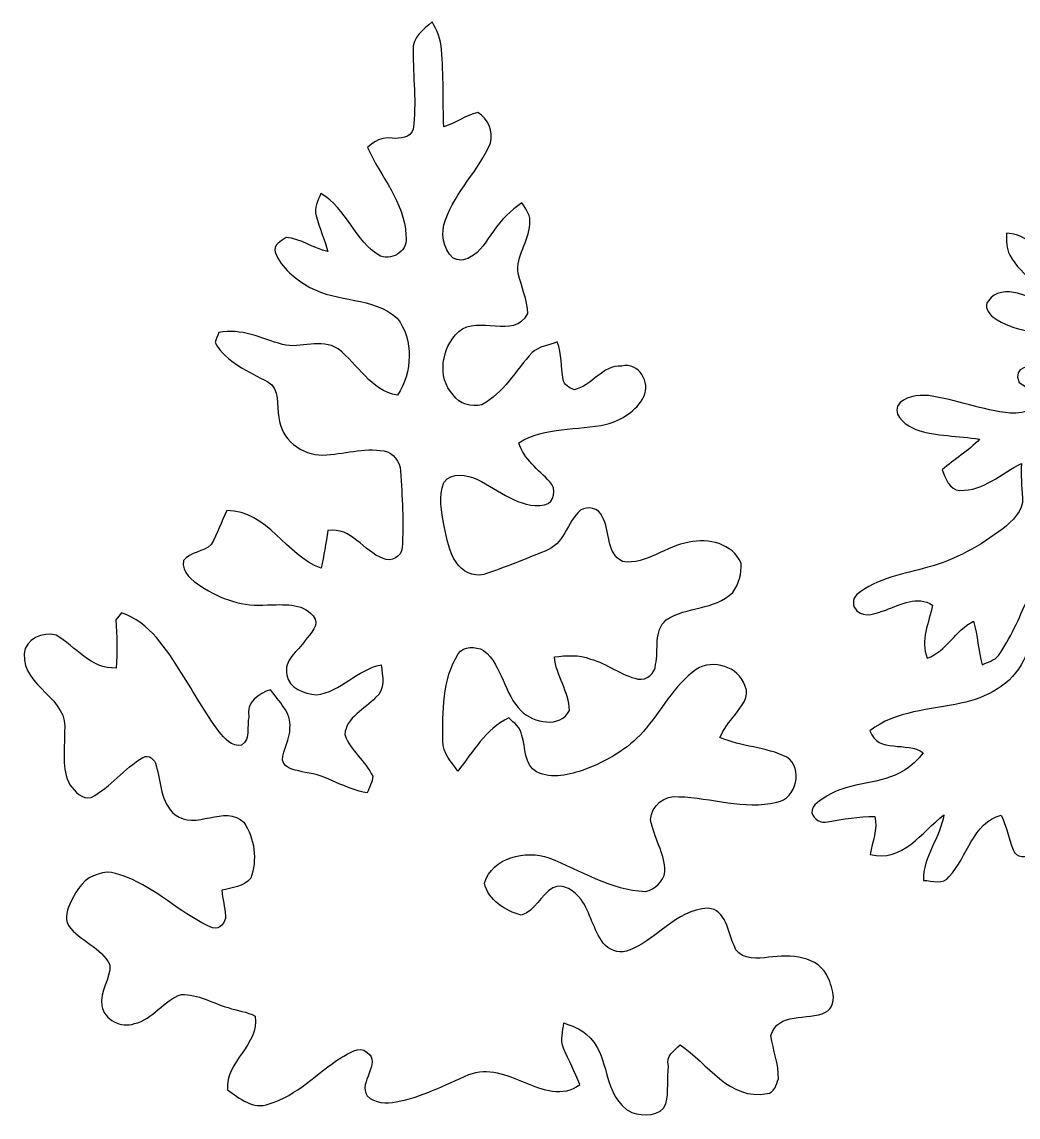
# Model space of a CAD drawing. Header units: centimetres. Extents: x -16 to 16.2, y -9.5 to 8.7.
# Drawn here: x -16 to 0.11, y -9.06 to 8.65 of the extents above; entities that cross this region are included whole.
import ezdxf

# ---------------------------------------------------------------- set-up
doc = ezdxf.new("R2010")
doc.units = ezdxf.units.CM
doc.header["$MEASUREMENT"] = 0
doc.layers.add('Layer 1', color=7, linetype='Continuous')

msp = doc.modelspace()

# ---------------------------------------------------------------- linework, layer by layer
at = {"layer": 'Layer 1', "color": 8}
for points, knots in [([(-9.67211, 8.19256), (-9.68904, 8.40528), (-9.50383, 8.52734), (-9.3666, 8.65293), (-9.3666, 8.65293), (-9.28299, 8.51817), (-9.22408, 8.36859), (-9.21526, 8.20773), (-9.21526, 8.20773), (-9.17434, 7.7918), (-9.19551, 7.3727), (-9.1754, 6.95537), (-9.1754, 6.95537), (-8.9856, 7.01463), (-8.82262, 7.14234), (-8.62824, 7.18538), (-8.62824, 7.18538), (-8.45644, 7.08836), (-8.37353, 6.88446), (-8.42292, 6.69255), (-8.42292, 6.69255), (-8.60954, 6.24734), (-8.98843, 5.90726), (-9.15, 5.44936), (-9.15, 5.44936), (-9.22937, 5.24545), (-9.19198, 4.98757), (-9.02935, 4.83482), (-9.02935, 4.83482), (-8.94644, 4.78367), (-8.84026, 4.79319), (-8.75806, 4.84046), (-8.75806, 4.84046), (-8.57673, 4.92654), (-8.49066, 5.11916), (-8.37212, 5.26909), (-8.37212, 5.26909), (-8.25112, 5.45112), (-8.09237, 5.60317), (-7.9121, 5.72523), (-7.9121, 5.72523), (-7.84296, 5.62187), (-7.76358, 5.51462), (-7.78616, 5.3788), (-7.78616, 5.3788), (-7.79674, 5.10223), (-8.01582, 4.86728), (-7.97066, 4.58329), (-7.97066, 4.58329), (-7.92021, 4.36739), (-7.82849, 4.15996), (-7.81544, 3.93559), (-7.81544, 3.93559), (-8.04651, 3.50979), (-8.62013, 3.92359), (-8.9348, 3.64314), (-8.9348, 3.64314), (-9.20962, 3.39125), (-9.29499, 2.90477), (-9.023, 2.61867), (-9.023, 2.61867), (-8.92493, 2.46733), (-8.7309, 2.4197), (-8.56121, 2.45745), (-8.56121, 2.45745), (-8.20843, 2.65148), (-8.01194, 3.01625), (-7.74771, 3.30412), (-7.74771, 3.30412), (-7.63588, 3.40501), (-7.47607, 3.423), (-7.34131, 3.47733), (-7.34131, 3.47733), (-7.26652, 3.28295), (-7.28169, 3.07269), (-7.24817, 2.8702), (-7.24817, 2.8702), (-7.23406, 2.78271), (-7.14728, 2.73015), (-7.07002, 2.70404), (-7.07002, 2.70404), (-6.77827, 2.75907), (-6.61635, 3.1055), (-6.29673, 3.08645), (-6.29673, 3.08645), (-6.02474, 3.15313), (-5.82895, 2.81552), (-5.94148, 2.59115), (-5.94148, 2.59115), (-6.05931, 2.36044), (-6.30026, 2.21086), (-6.54509, 2.14348), (-6.54509, 2.14348), (-7.01393, 2.04258), (-7.53886, 2.11138), (-7.96149, 1.84573), (-7.96149, 1.84573), (-7.88247, 1.57551), (-7.64505, 1.41041), (-7.46231, 1.21497), (-7.46231, 1.21497), (-7.34977, 1.10666), (-7.38046, 0.87524), (-7.54521, 0.83996), (-7.54521, 0.83996), (-7.96219, 0.77011), (-8.27899, 1.08867), (-8.62965, 1.24848), (-8.62965, 1.24848), (-8.80251, 1.32468), (-9.04875, 1.38324), (-9.1754, 1.20297), (-9.1754, 1.20297), (-9.26924, 0.98249), (-9.20715, 0.72602), (-9.17116, 0.49812), (-9.17116, 0.49812), (-9.12107, 0.29951), (-9.09532, 0.08643), (-8.97573, -0.08573), (-8.97573, -0.08573), (-8.88541, -0.23283), (-8.70409, -0.32808), (-8.52981, -0.28363), (-8.52981, -0.28363), (-8.19256, -0.17427), (-7.86448, -0.03739), (-7.53533, 0.09419), (-7.53533, 0.09419), (-7.23159, 0.19509), (-7.18397, 0.56339), (-6.96348, 0.75565), (-6.96348, 0.75565), (-6.8453, 0.82621), (-6.66891, 0.79304), (-6.6167, 0.65123), (-6.6167, 0.65123), (-6.47383, 0.42439), (-6.56308, 0.06068), (-6.28368, -0.07761), (-6.28368, -0.07761), (-5.89033, -0.13264), (-5.58341, 0.18239), (-5.20841, 0.2353), (-5.20841, 0.2353), (-4.89903, 0.31186), (-4.50674, 0.21202), (-4.36951, -0.10054), (-4.36951, -0.10054), (-4.35328, -0.26988), (-4.40619, -0.43921), (-4.50321, -0.57679), (-4.50321, -0.57679), (-4.79778, -0.86501), (-5.24969, -0.79763), (-5.57742, -1.02023), (-5.57742, -1.02023), (-5.78873, -1.19345), (-5.6963, -1.50742), (-5.75204, -1.74166), (-5.75204, -1.74166), (-5.75522, -1.88383), (-5.89456, -2.0066), (-6.03638, -1.97697), (-6.03638, -1.97697), (-6.31155, -1.91911), (-6.53239, -1.72473), (-6.80261, -1.65276), (-6.80261, -1.65276), (-6.99206, -1.58256), (-7.19279, -1.59103), (-7.38823, -1.6189), (-7.38823, -1.6189), (-7.36177, -1.9237), (-7.14798, -2.17523), (-7.14446, -2.48426), (-7.14446, -2.48426), (-7.28557, -2.77601), (-7.73077, -2.68746), (-7.92409, -2.49167), (-7.92409, -2.49167), (-8.20526, -2.21756), (-8.22325, -1.7653), (-8.53193, -1.51271), (-8.53193, -1.51271), (-8.66493, -1.44674), (-8.85049, -1.43439), (-8.94256, -1.57057), (-8.94256, -1.57057), (-9.20785, -1.98649), (-9.19163, -2.50931), (-9.19374, -2.98274), (-9.19374, -2.98274), (-9.19515, -3.17429), (-9.04699, -3.31505), (-8.95103, -3.46781), (-8.95103, -3.46781), (-8.70338, -3.1563), (-8.49948, -2.78377), (-8.12447, -2.60562), (-8.12447, -2.60562), (-8.03875, -2.68711), (-7.92762, -2.76331), (-7.91245, -2.89066), (-7.91245, -2.89066), (-7.84789, -3.08539), (-7.88282, -3.36374), (-7.67433, -3.47662), (-7.67433, -3.47662), (-7.42879, -3.6001), (-7.13811, -3.52601), (-6.89398, -3.43958), (-6.89398, -3.43958), (-6.54297, -3.30694), (-6.20466, -3.11503), (-5.95418, -2.83069), (-5.95418, -2.83069), (-5.65997, -2.50119), (-5.46206, -2.07892), (-5.09235, -1.82069), (-5.09235, -1.82069), (-4.81824, -1.64924), (-4.41572, -1.77482), (-4.3053, -2.08174), (-4.3053, -2.08174), (-4.21428, -2.26977), (-4.37056, -2.41582), (-4.46652, -2.55552), (-4.46652, -2.55552), (-4.56318, -2.66735), (-4.64961, -2.78871), (-4.71205, -2.92347), (-4.71205, -2.92347), (-4.36316, -3.07164), (-3.96981, -3.07446), (-3.62761, -3.24026), (-3.62761, -3.24026), (-3.35986, -3.41983), (-3.47063, -3.90984), (-3.79095, -3.97016), (-3.79095, -3.97016), (-4.32223, -4.0961), (-4.84717, -3.89396), (-5.37739, -3.87985), (-5.37739, -3.87985), (-5.59929, -3.8541), (-5.82613, -4.02343), (-5.83142, -4.24991), (-5.83142, -4.24991), (-5.7852, -4.53813), (-5.59894, -4.79354), (-5.59929, -5.09305), (-5.59929, -5.09305), (-5.62928, -5.2578), (-5.75381, -5.37598), (-5.91503, -5.41267), (-5.91503, -5.41267), (-6.48194, -5.39115), (-6.96348, -5.06871), (-7.47571, -4.86833), (-7.47571, -4.86833), (-7.85354, -4.73886), (-8.38588, -4.85669), (-8.51994, -5.27791), (-8.51994, -5.27791), (-8.45785, -5.55378), (-8.17915, -5.72629), (-7.92268, -5.79543), (-7.92268, -5.79543), (-7.69585, -5.7277), (-7.61012, -5.4677), (-7.41327, -5.35658), (-7.41327, -5.35658), (-7.24253, -5.26732), (-7.05414, -5.40808), (-6.95396, -5.54179), (-6.95396, -5.54179), (-6.80649, -5.76121), (-6.75605, -6.0325), (-6.59906, -6.24699), (-6.59906, -6.24699), (-6.5091, -6.35106), (-6.35988, -6.42338), (-6.22229, -6.37646), (-6.22229, -6.37646), (-5.74252, -6.22723), (-5.43419, -5.70336), (-4.90714, -5.68325), (-4.90714, -5.68325), (-4.60516, -5.70406), (-4.5847, -6.07095), (-4.48239, -6.28509), (-4.48239, -6.28509), (-4.42666, -6.49499), (-4.16384, -6.50663), (-3.98921, -6.48547), (-3.98921, -6.48547), (-3.64702, -6.44172), (-3.18982, -6.41279), (-2.98521, -6.75852), (-2.98521, -6.75852), (-2.89666, -6.9402), (-2.78377, -7.239), (-3.00249, -7.36776), (-3.00249, -7.36776), (-3.28613, -7.50041), (-3.78248, -7.35859), (-3.88479, -7.74453), (-3.88479, -7.74453), (-3.85269, -7.97807), (-3.75885, -8.20526), (-3.76449, -8.44409), (-3.76449, -8.44409), (-3.80118, -8.53299), (-3.8287, -8.67516), (-3.94758, -8.68186), (-3.94758, -8.68186), (-4.56142, -8.79969), (-4.90608, -8.19044), (-5.35446, -7.8934), (-5.35446, -7.8934), (-5.45006, -7.98583), (-5.59047, -8.07438), (-5.54179, -8.23701), (-5.54179, -8.23701), (-5.56824, -8.43739), (-5.53438, -8.64905), (-5.58588, -8.84626), (-5.58588, -8.84626), (-5.66314, -9.06251), (-5.95701, -9.04134), (-6.13339, -8.99054), (-6.13339, -8.99054), (-6.6361, -8.73831), (-6.46042, -8.03945), (-6.87493, -7.72089), (-6.87493, -7.72089), (-6.97583, -7.62952), (-7.10636, -7.58366), (-7.23265, -7.54027), (-7.23265, -7.54027), (-7.24817, -7.67433), (-7.29721, -7.8172), (-7.239, -7.94738), (-7.239, -7.94738), (-7.15363, -8.14388), (-7.05556, -8.33437), (-6.97865, -8.53546), (-6.97865, -8.53546), (-7.23794, -8.74607), (-7.59037, -8.62048), (-7.86342, -8.50124), (-7.86342, -8.50124), (-8.1474, -8.38906), (-8.46914, -8.24794), (-8.76935, -8.37565), (-8.76935, -8.37565), (-9.15564, -8.53793), (-9.52994, -8.74183), (-9.94692, -8.81697), (-9.94692, -8.81697), (-10.10285, -8.85049), (-10.29617, -8.84132), (-10.41329, -8.71926), (-10.41329, -8.71926), (-10.56887, -8.49983), (-10.17376, -8.19256), (-10.41471, -8.01511), (-10.41471, -8.01511), (-10.55017, -7.89658), (-10.71563, -8.04369), (-10.84121, -8.10189), (-10.84121, -8.10189), (-11.22504, -8.34884), (-11.55065, -8.71855), (-12.00044, -8.84802), (-12.00044, -8.84802), (-12.26079, -8.94856), (-12.47775, -8.75665), (-12.6746, -8.62259), (-12.6746, -8.62259), (-12.71199, -8.15375), (-12.15425, -7.89869), (-12.22446, -7.43056), (-12.22446, -7.43056), (-12.35992, -7.35506), (-12.52044, -7.34272), (-12.66472, -7.29156), (-12.66472, -7.29156), (-12.91661, -7.22101), (-13.14979, -7.07072), (-13.41967, -7.07884), (-13.41967, -7.07884), (-13.70824, -7.1688), (-13.87687, -7.48665), (-14.17955, -7.55015), (-14.17955, -7.55015), (-14.39545, -7.63023), (-14.66497, -7.48877), (-14.70554, -7.26193), (-14.70554, -7.26193), (-14.74329, -7.02804), (-14.56302, -6.82837), (-14.57501, -6.60118), (-14.57501, -6.60118), (-14.7133, -6.31578), (-15.06044, -6.21594), (-15.24247, -5.96477), (-15.24247, -5.96477), (-15.32114, -5.83988), (-15.25658, -5.69207), (-15.20331, -5.57177), (-15.20331, -5.57177), (-15.10771, -5.38727), (-14.98776, -5.17666), (-14.7634, -5.13397), (-14.7634, -5.13397), (-14.57466, -5.04719), (-14.38628, -5.15655), (-14.21236, -5.21864), (-14.21236, -5.21864), (-13.75022, -5.42784), (-13.38545, -5.80672), (-12.91519, -6.00004), (-12.91519, -6.00004), (-12.79701, -6.04485), (-12.70176, -5.91256), (-12.70564, -5.80531), (-12.70564, -5.80531), (-12.71446, -5.66667), (-12.75221, -5.53191), (-12.76809, -5.39432), (-12.76809, -5.39432), (-12.60334, -5.35305), (-12.41354, -5.33929), (-12.29713, -5.19818), (-12.29713, -5.19818), (-12.19024, -4.90467), (-12.23222, -4.55224), (-12.41002, -4.29436), (-12.41002, -4.29436), (-12.71058, -3.9938), (-13.20094, -4.43794), (-13.5195, -4.17089), (-13.5195, -4.17089), (-13.75939, -3.97757), (-13.74881, -3.64349), (-13.82854, -3.37467), (-13.82854, -3.37467), (-13.84794, -3.27978), (-13.94389, -3.18699), (-14.04267, -3.2445), (-14.04267, -3.2445), (-14.34712, -3.42512), (-14.56267, -3.72569), (-14.87699, -3.89326), (-14.87699, -3.89326), (-15.02586, -3.931), (-15.14475, -3.79483), (-15.22095, -3.68688), (-15.22095, -3.68688), (-15.36629, -3.43006), (-15.30244, -3.11997), (-15.31056, -2.83774), (-15.31056, -2.83774), (-15.21566, -2.28671), (-15.99847, -2.11102), (-15.96143, -1.56986), (-15.96143, -1.56986), (-15.94732, -1.32891), (-15.65663, -1.20474), (-15.44708, -1.26647), (-15.44708, -1.26647), (-15.12605, -1.45203), (-14.88687, -1.81751), (-14.47341, -1.79881), (-14.47341, -1.79881), (-14.45084, -1.53846), (-14.46459, -1.27706), (-14.47729, -1.01635), (-14.47729, -1.01635), (-14.44731, -0.98002), (-14.41768, -0.94368), (-14.38804, -0.90734), (-14.38804, -0.90734), (-13.92837, -1.05551), (-13.66414, -1.49648), (-13.4172, -1.88066), (-13.4172, -1.88066), (-13.21647, -2.19745), (-13.03373, -2.52624), (-12.81007, -2.82822), (-12.81007, -2.82822), (-12.72293, -2.93546), (-12.60299, -3.08222), (-12.44494, -3.04482), (-12.44494, -3.04482), (-12.2936, -2.94993), (-12.36874, -2.73473), (-12.32641, -2.59256), (-12.32641, -2.59256), (-12.37968, -2.35479), (-12.16801, -2.20839), (-11.97575, -2.14912), (-11.97575, -2.14912), (-11.84945, -2.33927), (-11.63496, -2.51636), (-11.66389, -2.76931), (-11.66389, -2.76931), (-11.65789, -2.95346), (-11.77854, -3.10903), (-11.78631, -3.28859), (-11.78631, -3.28859), (-11.74679, -3.44664), (-11.54007, -3.44946), (-11.41871, -3.48827), (-11.41871, -3.48827), (-11.05888, -3.52531), (-10.77066, -3.76767), (-10.41506, -3.816), (-10.41506, -3.816), (-10.37908, -3.72957), (-10.33145, -3.64419), (-10.3251, -3.5493), (-10.3251, -3.5493), (-10.44046, -3.30341), (-10.69199, -3.13478), (-10.77736, -2.87373), (-10.77736, -2.87373), (-10.75619, -2.59115), (-10.44928, -2.46662), (-10.28206, -2.27577), (-10.28206, -2.27577), (-10.11379, -2.15018), (-10.16741, -1.92617), (-10.18822, -1.74731), (-10.18822, -1.74731), (-10.57769, -1.81892), (-10.83874, -2.18722), (-11.23633, -2.23097), (-11.23633, -2.23097), (-11.42859, -2.2165), (-11.68823, -2.12866), (-11.71434, -1.90888), (-11.71434, -1.90888), (-11.76937, -1.6697), (-11.53724, -1.52576), (-11.41554, -1.35537), (-11.41554, -1.35537), (-11.3411, -1.24707), (-11.15836, -1.08761), (-11.28995, -0.95462), (-11.28995, -0.95462), (-11.46528, -0.7366), (-11.78313, -0.77576), (-12.02831, -0.77682), (-12.02831, -0.77682), (-12.41108, -0.81351), (-12.78996, -0.68721), (-13.10358, -0.47308), (-13.10358, -0.47308), (-13.24716, -0.38418), (-13.41226, -0.254), (-13.38756, -0.06033), (-13.38756, -0.06033), (-13.27291, 0.08114), (-13.0616, 0.07549), (-12.93566, 0.19897), (-12.93566, 0.19897), (-12.833, 0.37218), (-12.77973, 0.57044), (-12.68413, 0.74789), (-12.68413, 0.74789), (-12.02196, 0.74224), (-11.73198, 0.02575), (-11.16013, -0.18521), (-11.16013, -0.18521), (-11.11321, 0.01658), (-11.08322, 0.22154), (-11.05041, 0.4258), (-11.05041, 0.4258), (-10.66906, 0.48472), (-10.47538, 0.09243), (-10.15894, -0.02787), (-10.15894, -0.02787), (-10.02665, -0.09349), (-9.86049, 0.00494), (-9.8485, 0.1457), (-9.8485, 0.1457), (-9.8231, 0.55951), (-9.84991, 0.97543), (-9.87354, 1.38889), (-9.87354, 1.38889), (-9.8866, 1.53811), (-9.98855, 1.6831), (-10.14095, 1.71379), (-10.14095, 1.71379), (-10.47362, 1.772), (-10.80029, 1.657), (-11.1312, 1.645), (-11.1312, 1.645), (-11.47057, 1.64112), (-11.81911, 1.90465), (-11.84275, 2.25531), (-11.84275, 2.25531), (-11.88403, 2.44228), (-11.81629, 2.71639), (-12.0202, 2.82893), (-12.0202, 2.82893), (-12.33276, 2.99967), (-12.68942, 3.13619), (-12.87498, 3.46463), (-12.87498, 3.46463), (-12.85522, 3.51931), (-12.83511, 3.57364), (-12.81536, 3.62797), (-12.81536, 3.62797), (-12.45623, 3.70276), (-12.11933, 3.53695), (-11.78631, 3.43359), (-11.78631, 3.43359), (-11.48997, 3.36127), (-11.15977, 3.5433), (-10.88637, 3.36479), (-10.88637, 3.36479), (-10.56005, 3.11785), (-10.36602, 2.68993), (-9.9247, 2.61444), (-9.9247, 2.61444), (-9.68693, 2.9785), (-9.65482, 3.5119), (-9.9314, 3.86256), (-9.9314, 3.86256), (-10.32369, 4.20688), (-10.89942, 4.11409), (-11.34004, 4.35857), (-11.34004, 4.35857), (-11.57146, 4.48945), (-11.80606, 4.66796), (-11.90131, 4.92584), (-11.90131, 4.92584), (-11.94929, 5.04719), (-11.80289, 5.10716), (-11.72492, 5.16608), (-11.72492, 5.16608), (-11.48327, 5.15056), (-11.28501, 4.9844), (-11.04935, 4.93854), (-11.04935, 4.93854), (-11.1065, 5.13397), (-11.18623, 5.32201), (-11.24162, 5.5178), (-11.24162, 5.5178), (-11.28219, 5.64268), (-11.20987, 5.76368), (-11.16542, 5.87622), (-11.16542, 5.87622), (-10.74208, 5.64303), (-10.61932, 5.10011), (-10.19951, 4.86128), (-10.19951, 4.86128), (-9.98396, 4.78966), (-9.73984, 4.96888), (-9.78994, 5.20418), (-9.78994, 5.20418), (-9.80899, 5.7404), (-10.20339, 6.15139), (-10.41012, 6.62234), (-10.41012, 6.62234), (-10.30182, 6.72253), (-10.16882, 6.79626), (-10.01219, 6.77122), (-10.01219, 6.77122), (-9.89013, 6.76416), (-9.7088, 6.77122), (-9.67246, 6.91938), (-9.67246, 6.91938), (-9.61249, 7.34131), (-9.67599, 7.76887), (-9.67211, 8.19256)], [0, 0, 0, 0, 0.00584795, 0.00584795, 0.00584795, 0.00584795, 0.01169591, 0.01169591, 0.01169591, 0.01169591, 0.01754386, 0.01754386, 0.01754386, 0.01754386, 0.02339181, 0.02339181, 0.02339181, 0.02339181, 0.02923977, 0.02923977, 0.02923977, 0.02923977, 0.03508772, 0.03508772, 0.03508772, 0.03508772, 0.04093567, 0.04093567, 0.04093567, 0.04093567, 0.04678363, 0.04678363, 0.04678363, 0.04678363, 0.05263158, 0.05263158, 0.05263158, 0.05263158, 0.05847953, 0.05847953, 0.05847953, 0.05847953, 0.06432749, 0.06432749, 0.06432749, 0.06432749, 0.07017544, 0.07017544, 0.07017544, 0.07017544, 0.07602339, 0.07602339, 0.07602339, 0.07602339, 0.08187135, 0.08187135, 0.08187135, 0.08187135, 0.0877193, 0.0877193, 0.0877193, 0.0877193, 0.09356725, 0.09356725, 0.09356725, 0.09356725, 0.0994152, 0.0994152, 0.0994152, 0.0994152, 0.10526316, 0.10526316, 0.10526316, 0.10526316, 0.11111111, 0.11111111, 0.11111111, 0.11111111, 0.11695906, 0.11695906, 0.11695906, 0.11695906, 0.12280702, 0.12280702, 0.12280702, 0.12280702, 0.12865497, 0.12865497, 0.12865497, 0.12865497, 0.13450292, 0.13450292, 0.13450292, 0.13450292, 0.14035088, 0.14035088, 0.14035088, 0.14035088, 0.14619883, 0.14619883, 0.14619883, 0.14619883, 0.15204678, 0.15204678, 0.15204678, 0.15204678, 0.15789474, 0.15789474, 0.15789474, 0.15789474, 0.16374269, 0.16374269, 0.16374269, 0.16374269, 0.16959064, 0.16959064, 0.16959064, 0.16959064, 0.1754386, 0.1754386, 0.1754386, 0.1754386, 0.18128655, 0.18128655, 0.18128655, 0.18128655, 0.1871345, 0.1871345, 0.1871345, 0.1871345, 0.19298246, 0.19298246, 0.19298246, 0.19298246, 0.19883041, 0.19883041, 0.19883041, 0.19883041, 0.20467836, 0.20467836, 0.20467836, 0.20467836, 0.21052632, 0.21052632, 0.21052632, 0.21052632, 0.21637427, 0.21637427, 0.21637427, 0.21637427, 0.22222222, 0.22222222, 0.22222222, 0.22222222, 0.22807018, 0.22807018, 0.22807018, 0.22807018, 0.23391813, 0.23391813, 0.23391813, 0.23391813, 0.23976608, 0.23976608, 0.23976608, 0.23976608, 0.24561404, 0.24561404, 0.24561404, 0.24561404, 0.25146199, 0.25146199, 0.25146199, 0.25146199, 0.25730994, 0.25730994, 0.25730994, 0.25730994, 0.26315789, 0.26315789, 0.26315789, 0.26315789, 0.26900585, 0.26900585, 0.26900585, 0.26900585, 0.2748538, 0.2748538, 0.2748538, 0.2748538, 0.28070175, 0.28070175, 0.28070175, 0.28070175, 0.28654971, 0.28654971, 0.28654971, 0.28654971, 0.29239766, 0.29239766, 0.29239766, 0.29239766, 0.29824561, 0.29824561, 0.29824561, 0.29824561, 0.30409357, 0.30409357, 0.30409357, 0.30409357, 0.30994152, 0.30994152, 0.30994152, 0.30994152, 0.31578947, 0.31578947, 0.31578947, 0.31578947, 0.32163743, 0.32163743, 0.32163743, 0.32163743, 0.32748538, 0.32748538, 0.32748538, 0.32748538, 0.33333333, 0.33333333, 0.33333333, 0.33333333, 0.33918129, 0.33918129, 0.33918129, 0.33918129, 0.34502924, 0.34502924, 0.34502924, 0.34502924, 0.35087719, 0.35087719, 0.35087719, 0.35087719, 0.35672515, 0.35672515, 0.35672515, 0.35672515, 0.3625731, 0.3625731, 0.3625731, 0.3625731, 0.36842105, 0.36842105, 0.36842105, 0.36842105, 0.37426901, 0.37426901, 0.37426901, 0.37426901, 0.38011696, 0.38011696, 0.38011696, 0.38011696, 0.38596491, 0.38596491, 0.38596491, 0.38596491, 0.39181287, 0.39181287, 0.39181287, 0.39181287, 0.39766082, 0.39766082, 0.39766082, 0.39766082, 0.40350877, 0.40350877, 0.40350877, 0.40350877, 0.40935673, 0.40935673, 0.40935673, 0.40935673, 0.41520468, 0.41520468, 0.41520468, 0.41520468, 0.42105263, 0.42105263, 0.42105263, 0.42105263, 0.42690058, 0.42690058, 0.42690058, 0.42690058, 0.43274854, 0.43274854, 0.43274854, 0.43274854, 0.43859649, 0.43859649, 0.43859649, 0.43859649, 0.44444444, 0.44444444, 0.44444444, 0.44444444, 0.4502924, 0.4502924, 0.4502924, 0.4502924, 0.45614035, 0.45614035, 0.45614035, 0.45614035, 0.4619883, 0.4619883, 0.4619883, 0.4619883, 0.46783626, 0.46783626, 0.46783626, 0.46783626, 0.47368421, 0.47368421, 0.47368421, 0.47368421, 0.47953216, 0.47953216, 0.47953216, 0.47953216, 0.48538012, 0.48538012, 0.48538012, 0.48538012, 0.49122807, 0.49122807, 0.49122807, 0.49122807, 0.49707602, 0.49707602, 0.49707602, 0.49707602, 0.50292398, 0.50292398, 0.50292398, 0.50292398, 0.50877193, 0.50877193, 0.50877193, 0.50877193, 0.51461988, 0.51461988, 0.51461988, 0.51461988, 0.52046784, 0.52046784, 0.52046784, 0.52046784, 0.52631579, 0.52631579, 0.52631579, 0.52631579, 0.53216374, 0.53216374, 0.53216374, 0.53216374, 0.5380117, 0.5380117, 0.5380117, 0.5380117, 0.54385965, 0.54385965, 0.54385965, 0.54385965, 0.5497076, 0.5497076, 0.5497076, 0.5497076, 0.55555556, 0.55555556, 0.55555556, 0.55555556, 0.56140351, 0.56140351, 0.56140351, 0.56140351, 0.56725146, 0.56725146, 0.56725146, 0.56725146, 0.57309942, 0.57309942, 0.57309942, 0.57309942, 0.57894737, 0.57894737, 0.57894737, 0.57894737, 0.58479532, 0.58479532, 0.58479532, 0.58479532, 0.59064327, 0.59064327, 0.59064327, 0.59064327, 0.59649123, 0.59649123, 0.59649123, 0.59649123, 0.60233918, 0.60233918, 0.60233918, 0.60233918, 0.60818713, 0.60818713, 0.60818713, 0.60818713, 0.61403509, 0.61403509, 0.61403509, 0.61403509, 0.61988304, 0.61988304, 0.61988304, 0.61988304, 0.62573099, 0.62573099, 0.62573099, 0.62573099, 0.63157895, 0.63157895, 0.63157895, 0.63157895, 0.6374269, 0.6374269, 0.6374269, 0.6374269, 0.64327485, 0.64327485, 0.64327485, 0.64327485, 0.64912281, 0.64912281, 0.64912281, 0.64912281, 0.65497076, 0.65497076, 0.65497076, 0.65497076, 0.66081871, 0.66081871, 0.66081871, 0.66081871, 0.66666667, 0.66666667, 0.66666667, 0.66666667, 0.67251462, 0.67251462, 0.67251462, 0.67251462, 0.67836257, 0.67836257, 0.67836257, 0.67836257, 0.68421053, 0.68421053, 0.68421053, 0.68421053, 0.69005848, 0.69005848, 0.69005848, 0.69005848, 0.69590643, 0.69590643, 0.69590643, 0.69590643, 0.70175439, 0.70175439, 0.70175439, 0.70175439, 0.70760234, 0.70760234, 0.70760234, 0.70760234, 0.71345029, 0.71345029, 0.71345029, 0.71345029, 0.71929825, 0.71929825, 0.71929825, 0.71929825, 0.7251462, 0.7251462, 0.7251462, 0.7251462, 0.73099415, 0.73099415, 0.73099415, 0.73099415, 0.73684211, 0.73684211, 0.73684211, 0.73684211, 0.74269006, 0.74269006, 0.74269006, 0.74269006, 0.74853801, 0.74853801, 0.74853801, 0.74853801, 0.75438596, 0.75438596, 0.75438596, 0.75438596, 0.76023392, 0.76023392, 0.76023392, 0.76023392, 0.76608187, 0.76608187, 0.76608187, 0.76608187, 0.77192982, 0.77192982, 0.77192982, 0.77192982, 0.77777778, 0.77777778, 0.77777778, 0.77777778, 0.78362573, 0.78362573, 0.78362573, 0.78362573, 0.78947368, 0.78947368, 0.78947368, 0.78947368, 0.79532164, 0.79532164, 0.79532164, 0.79532164, 0.80116959, 0.80116959, 0.80116959, 0.80116959, 0.80701754, 0.80701754, 0.80701754, 0.80701754, 0.8128655, 0.8128655, 0.8128655, 0.8128655, 0.81871345, 0.81871345, 0.81871345, 0.81871345, 0.8245614, 0.8245614, 0.8245614, 0.8245614, 0.83040936, 0.83040936, 0.83040936, 0.83040936, 0.83625731, 0.83625731, 0.83625731, 0.83625731, 0.84210526, 0.84210526, 0.84210526, 0.84210526, 0.84795322, 0.84795322, 0.84795322, 0.84795322, 0.85380117, 0.85380117, 0.85380117, 0.85380117, 0.85964912, 0.85964912, 0.85964912, 0.85964912, 0.86549708, 0.86549708, 0.86549708, 0.86549708, 0.87134503, 0.87134503, 0.87134503, 0.87134503, 0.87719298, 0.87719298, 0.87719298, 0.87719298, 0.88304094, 0.88304094, 0.88304094, 0.88304094, 0.88888889, 0.88888889, 0.88888889, 0.88888889, 0.89473684, 0.89473684, 0.89473684, 0.89473684, 0.9005848, 0.9005848, 0.9005848, 0.9005848, 0.90643275, 0.90643275, 0.90643275, 0.90643275, 0.9122807, 0.9122807, 0.9122807, 0.9122807, 0.91812865, 0.91812865, 0.91812865, 0.91812865, 0.92397661, 0.92397661, 0.92397661, 0.92397661, 0.92982456, 0.92982456, 0.92982456, 0.92982456, 0.93567251, 0.93567251, 0.93567251, 0.93567251, 0.94152047, 0.94152047, 0.94152047, 0.94152047, 0.94736842, 0.94736842, 0.94736842, 0.94736842, 0.95321637, 0.95321637, 0.95321637, 0.95321637, 0.95906433, 0.95906433, 0.95906433, 0.95906433, 0.96491228, 0.96491228, 0.96491228, 0.96491228, 0.97076023, 0.97076023, 0.97076023, 0.97076023, 0.97660819, 0.97660819, 0.97660819, 0.97660819, 0.98245614, 0.98245614, 0.98245614, 0.98245614, 0.98830409, 0.98830409, 0.98830409, 0.98830409, 1, 1, 1, 1]), ([(1.19451, 5.97218), (1.34973, 6.01133), (1.47884, 5.89492), (1.53388, 5.76439), (1.53388, 5.76439), (1.69827, 5.39186), (1.68945, 4.97064), (1.61572, 4.57694), (1.61572, 4.57694), (1.83056, 4.76885), (1.99002, 5.0225), (2.24755, 5.16396), (2.24755, 5.16396), (2.48285, 5.2451), (2.62608, 4.93712), (2.55305, 4.74945), (2.55305, 4.74945), (2.38231, 4.4136), (1.95439, 4.24674), (1.87219, 3.85974), (1.87219, 3.85974), (2.17346, 3.88197), (2.42041, 4.07247), (2.69099, 4.18324), (2.69099, 4.18324), (2.86702, 4.25873), (3.03601, 4.1716), (3.19158, 4.10034), (3.19158, 4.10034), (3.14889, 3.80436), (2.86138, 3.63643), (2.59221, 3.58634), (2.59221, 3.58634), (2.34491, 3.51226), (2.06375, 3.52884), (1.84609, 3.37256), (1.84609, 3.37256), (1.77447, 3.31893), (1.7018, 3.20111), (1.78541, 3.12632), (1.78541, 3.12632), (1.92722, 2.97251), (2.10926, 2.86279), (2.2606, 2.71921), (2.2606, 2.71921), (2.3435, 2.61585), (2.3689, 2.48003), (2.42076, 2.35973), (2.42076, 2.35973), (2.84833, 2.24931), (3.24944, 2.51284), (3.67489, 2.47474), (3.67489, 2.47474), (3.84104, 2.45674), (3.97686, 2.34491), (4.03542, 2.18969), (4.03542, 2.18969), (3.72921, 1.97168), (3.36021, 1.87113), (3.05329, 1.65559), (3.05329, 1.65559), (3.08187, 1.45803), (3.09668, 1.25906), (3.09845, 1.05974), (3.09845, 1.05974), (2.94816, 1.06751), (2.78306, 1.04387), (2.65254, 1.13312), (2.65254, 1.13312), (2.43311, 1.26118), (2.26095, 1.45274), (2.04505, 1.58503), (2.04505, 1.58503), (1.95651, 1.12571), (2.26483, 0.67557), (2.66382, 0.47449), (2.66382, 0.47449), (3.01837, 0.26494), (3.44981, 0.28716), (3.83222, 0.16192), (3.83222, 0.16192), (3.96734, 0.11783), (3.95111, -0.04692), (3.95358, -0.15981), (3.95358, -0.15981), (3.72639, -0.22931), (3.49603, -0.28504), (3.26778, -0.3496), (3.26778, -0.3496), (3.40783, -0.50447), (3.59551, -0.62371), (3.81459, -0.59902), (3.81459, -0.59902), (4.21428, -0.55139), (4.6355, -0.45508), (5.00451, -0.68227), (5.00451, -0.68227), (4.91631, -0.96626), (4.59422, -1.01565), (4.34552, -1.0668), (4.34552, -1.0668), (4.19806, -1.12254), (3.97193, -1.11301), (3.90349, -1.28693), (3.90349, -1.28693), (3.84316, -1.55434), (3.86221, -1.84009), (3.75779, -2.09832), (3.75779, -2.09832), (3.51226, -1.96356), (3.34433, -1.72826), (3.11044, -1.57692), (3.11044, -1.57692), (3.02648, -1.69651), (2.98027, -1.86196), (2.83774, -1.92617), (2.83774, -1.92617), (2.61161, -1.87113), (2.51813, -1.60726), (2.37702, -1.45133), (2.37702, -1.45133), (2.29411, -1.63901), (2.24437, -1.83762), (2.20169, -2.038), (2.20169, -2.038), (2.48144, -2.2038), (2.79118, -2.3047), (3.09492, -2.41618), (3.09492, -2.41618), (3.37538, -2.58445), (3.49462, -2.93652), (3.79201, -3.08716), (3.79201, -3.08716), (4.10351, -3.28577), (4.48239, -3.10515), (4.81753, -3.09739), (4.81753, -3.09739), (5.03379, -3.04059), (5.26097, -3.12984), (5.38692, -3.30976), (5.38692, -3.30976), (5.11387, -3.54189), (4.75333, -3.61774), (4.46899, -3.82799), (4.46899, -3.82799), (4.62703, -3.95111), (4.78614, -4.07423), (4.94594, -4.19594), (4.94594, -4.19594), (4.91455, -4.31729), (4.87468, -4.43724), (4.82424, -4.55224), (4.82424, -4.55224), (4.56106, -4.49792), (4.3053, -4.33423), (4.02766, -4.39385), (4.02766, -4.39385), (4.04142, -4.57376), (4.14443, -4.75086), (4.12044, -4.93324), (4.12044, -4.93324), (4.08199, -5.09693), (3.87985, -5.09834), (3.75708, -5.02779), (3.75708, -5.02779), (3.34504, -4.8073), (3.29882, -4.2986), (3.09174, -3.92677), (3.09174, -3.92677), (3.07022, -3.93312), (3.02754, -3.94547), (3.00637, -3.95182), (3.00637, -3.95182), (2.95416, -4.23298), (2.97568, -4.54872), (2.82504, -4.80236), (2.82504, -4.80236), (2.75414, -4.90926), (2.62502, -4.94771), (2.51354, -4.99533), (2.51354, -4.99533), (2.44369, -4.78472), (2.40101, -4.56706), (2.33856, -4.35539), (2.33856, -4.35539), (2.27013, -4.14867), (2.08844, -4.02026), (1.91664, -3.90454), (1.91664, -3.90454), (1.89512, -4.11656), (1.95157, -4.3374), (1.89759, -4.54448), (1.89759, -4.54448), (1.7593, -4.7057), (1.47743, -4.68877), (1.37336, -4.89585), (1.37336, -4.89585), (1.27212, -5.03167), (1.19204, -5.18195), (1.0862, -5.31424), (1.0862, -5.31424), (1.02341, -5.28496), (0.96097, -5.25639), (0.89817, -5.22817), (0.89817, -5.22817), (0.87701, -4.91561), (0.89641, -4.59846), (0.83608, -4.28978), (0.83608, -4.28978), (0.65264, -4.43653), (0.50094, -4.61645), (0.34043, -4.78649), (0.34043, -4.78649), (0.25541, -4.88632), (0.07408, -4.86445), (0.03034, -4.73745), (0.03034, -4.73745), (-0.03881, -4.5526), (-0.08079, -4.35857), (-0.16087, -4.17759), (-0.16087, -4.17759), (-0.62653, -4.30142), (-0.70626, -4.8574), (-1.00295, -5.17172), (-1.00295, -5.17172), (-1.09714, -5.31178), (-1.28023, -5.23663), (-1.42028, -5.23275), (-1.42028, -5.23275), (-1.42981, -4.8447), (-1.14512, -4.54448), (-1.08938, -4.17513), (-1.08938, -4.17513), (-1.44321, -4.44888), (-1.76636, -4.95653), (-2.28071, -4.81224), (-2.28071, -4.81224), (-2.24966, -4.60975), (-2.15265, -4.40514), (-2.20627, -4.1977), (-2.20627, -4.1977), (-2.46345, -4.20688), (-2.71815, -4.23333), (-2.96898, -4.28907), (-2.96898, -4.28907), (-3.07587, -4.31341), (-3.19299, -4.24498), (-3.22686, -4.14196), (-3.22686, -4.14196), (-3.23144, -3.99944), (-3.07164, -3.94018), (-2.9778, -3.86786), (-2.9778, -3.86786), (-2.59786, -3.63008), (-2.10644, -3.69288), (-1.7272, -3.45264), (-1.7272, -3.45264), (-1.6062, -3.38102), (-1.51095, -3.27766), (-1.42311, -3.17006), (-1.42311, -3.17006), (-1.68416, -2.97286), (-2.16006, -3.19158), (-2.28388, -2.81446), (-2.28388, -2.81446), (-1.8669, -2.48214), (-1.30916, -2.48285), (-0.81245, -2.36537), (-0.81245, -2.36537), (-0.40605, -2.28529), (0.01517, -2.06763), (0.19756, -1.67711), (0.19756, -1.67711), (0.36442, -1.37689), (0.33902, -1.01882), (0.37712, -0.68756), (0.37712, -0.68756), (0.3489, -0.68827), (0.29245, -0.68898), (0.26423, -0.68968), (0.26423, -0.68968), (0.11994, -0.9973), (-0.00635, -1.31692), (-0.20743, -1.5935), (-0.20743, -1.5935), (-0.26846, -1.67993), (-0.38453, -1.70145), (-0.47025, -1.74837), (-0.47025, -1.74837), (-0.52881, -1.51483), (-0.54293, -1.27212), (-0.61242, -1.0414), (-0.61242, -1.0414), (-0.90629, -1.18569), (-1.04281, -1.52753), (-1.35714, -1.63901), (-1.35714, -1.63901), (-1.47602, -1.35114), (-1.32644, -1.06186), (-1.27176, -0.78034), (-1.27176, -0.78034), (-1.518, -0.62406), (-1.78894, -0.76976), (-2.02918, -0.86113), (-2.02918, -0.86113), (-2.17346, -0.91052), (-2.36714, -0.99483), (-2.4952, -0.87207), (-2.4952, -0.87207), (-2.5721, -0.80257), (-2.57069, -0.6791), (-2.49626, -0.60854), (-2.49626, -0.60854), (-2.17029, -0.33973), (-1.74061, -0.28081), (-1.34726, -0.16898), (-1.34726, -0.16898), (-0.90452, -0.04939), (-0.49918, 0.17992), (-0.13511, 0.45438), (-0.13511, 0.45438), (0.01482, 0.58208), (0.19861, 0.73836), (0.1838, 0.95603), (0.1838, 0.95603), (0.16863, 1.14124), (0.15416, 1.32574), (0.16404, 1.5113), (0.16404, 1.5113), (-0.15769, 1.35149), (-0.44662, 1.06292), (-0.82868, 1.07456), (-0.82868, 1.07456), (-1.00118, 1.07985), (-1.06609, 1.27282), (-1.11443, 1.40582), (-1.11443, 1.40582), (-0.92146, 1.58044), (-0.69215, 1.71344), (-0.51294, 1.90288), (-0.51294, 1.90288), (-0.85478, 1.9625), (-1.21073, 1.94557), (-1.54164, 2.06058), (-1.54164, 2.06058), (-1.68557, 2.12337), (-1.89477, 2.25143), (-1.8415, 2.43981), (-1.8415, 2.43981), (-1.73531, 2.60138), (-1.51059, 2.6229), (-1.33562, 2.60844), (-1.33562, 2.60844), (-0.88935, 2.54353), (-0.46496, 2.37278), (-0.01552, 2.32375), (-0.01552, 2.32375), (0.23001, 2.31704), (0.49001, 2.40524), (0.64523, 2.6035), (0.64523, 2.6035), (0.47096, 2.667), (0.28046, 2.70581), (0.12982, 2.82011), (0.12982, 2.82011), (0.00353, 3.08822), (0.33549, 3.07975), (0.48295, 3.14572), (0.48295, 3.14572), (0.65899, 3.14643), (0.76553, 3.28648), (0.81774, 3.43641), (0.81774, 3.43641), (0.48331, 3.67277), (0.03669, 3.62973), (-0.28998, 3.87491), (-0.28998, 3.87491), (-0.36548, 3.93488), (-0.4512, 4.05518), (-0.36901, 4.14337), (-0.36901, 4.14337), (-0.26811, 4.29613), (-0.0635, 4.30918), (0.09948, 4.26403), (0.09948, 4.26403), (0.33937, 4.19347), (0.56833, 4.08305), (0.81562, 4.03719), (0.81562, 4.03719), (0.55951, 4.3434), (0.16933, 4.52155), (-0.02258, 4.88244), (-0.02258, 4.88244), (-0.08326, 4.98934), (-0.07549, 5.11528), (-0.07373, 5.23346), (-0.07373, 5.23346), (0.37324, 5.22076), (0.57468, 4.70747), (1.01917, 4.6803), (1.01917, 4.6803), (1.13594, 4.9463), (1.0862, 5.24122), (1.03576, 5.51744), (1.03576, 5.51744), (1.00224, 5.68219), (1.04775, 5.87551), (1.19451, 5.97218)], [0, 0, 0, 0, 0.00970874, 0.00970874, 0.00970874, 0.00970874, 0.01941748, 0.01941748, 0.01941748, 0.01941748, 0.02912621, 0.02912621, 0.02912621, 0.02912621, 0.03883495, 0.03883495, 0.03883495, 0.03883495, 0.04854369, 0.04854369, 0.04854369, 0.04854369, 0.05825243, 0.05825243, 0.05825243, 0.05825243, 0.06796117, 0.06796117, 0.06796117, 0.06796117, 0.0776699, 0.0776699, 0.0776699, 0.0776699, 0.08737864, 0.08737864, 0.08737864, 0.08737864, 0.09708738, 0.09708738, 0.09708738, 0.09708738, 0.10679612, 0.10679612, 0.10679612, 0.10679612, 0.11650485, 0.11650485, 0.11650485, 0.11650485, 0.12621359, 0.12621359, 0.12621359, 0.12621359, 0.13592233, 0.13592233, 0.13592233, 0.13592233, 0.14563107, 0.14563107, 0.14563107, 0.14563107, 0.15533981, 0.15533981, 0.15533981, 0.15533981, 0.16504854, 0.16504854, 0.16504854, 0.16504854, 0.17475728, 0.17475728, 0.17475728, 0.17475728, 0.18446602, 0.18446602, 0.18446602, 0.18446602, 0.19417476, 0.19417476, 0.19417476, 0.19417476, 0.2038835, 0.2038835, 0.2038835, 0.2038835, 0.21359223, 0.21359223, 0.21359223, 0.21359223, 0.22330097, 0.22330097, 0.22330097, 0.22330097, 0.23300971, 0.23300971, 0.23300971, 0.23300971, 0.24271845, 0.24271845, 0.24271845, 0.24271845, 0.25242718, 0.25242718, 0.25242718, 0.25242718, 0.26213592, 0.26213592, 0.26213592, 0.26213592, 0.27184466, 0.27184466, 0.27184466, 0.27184466, 0.2815534, 0.2815534, 0.2815534, 0.2815534, 0.29126214, 0.29126214, 0.29126214, 0.29126214, 0.30097087, 0.30097087, 0.30097087, 0.30097087, 0.31067961, 0.31067961, 0.31067961, 0.31067961, 0.32038835, 0.32038835, 0.32038835, 0.32038835, 0.33009709, 0.33009709, 0.33009709, 0.33009709, 0.33980583, 0.33980583, 0.33980583, 0.33980583, 0.34951456, 0.34951456, 0.34951456, 0.34951456, 0.3592233, 0.3592233, 0.3592233, 0.3592233, 0.36893204, 0.36893204, 0.36893204, 0.36893204, 0.37864078, 0.37864078, 0.37864078, 0.37864078, 0.38834951, 0.38834951, 0.38834951, 0.38834951, 0.39805825, 0.39805825, 0.39805825, 0.39805825, 0.40776699, 0.40776699, 0.40776699, 0.40776699, 0.41747573, 0.41747573, 0.41747573, 0.41747573, 0.42718447, 0.42718447, 0.42718447, 0.42718447, 0.4368932, 0.4368932, 0.4368932, 0.4368932, 0.44660194, 0.44660194, 0.44660194, 0.44660194, 0.45631068, 0.45631068, 0.45631068, 0.45631068, 0.46601942, 0.46601942, 0.46601942, 0.46601942, 0.47572816, 0.47572816, 0.47572816, 0.47572816, 0.48543689, 0.48543689, 0.48543689, 0.48543689, 0.49514563, 0.49514563, 0.49514563, 0.49514563, 0.50485437, 0.50485437, 0.50485437, 0.50485437, 0.51456311, 0.51456311, 0.51456311, 0.51456311, 0.52427184, 0.52427184, 0.52427184, 0.52427184, 0.53398058, 0.53398058, 0.53398058, 0.53398058, 0.54368932, 0.54368932, 0.54368932, 0.54368932, 0.55339806, 0.55339806, 0.55339806, 0.55339806, 0.5631068, 0.5631068, 0.5631068, 0.5631068, 0.57281553, 0.57281553, 0.57281553, 0.57281553, 0.58252427, 0.58252427, 0.58252427, 0.58252427, 0.59223301, 0.59223301, 0.59223301, 0.59223301, 0.60194175, 0.60194175, 0.60194175, 0.60194175, 0.61165049, 0.61165049, 0.61165049, 0.61165049, 0.62135922, 0.62135922, 0.62135922, 0.62135922, 0.63106796, 0.63106796, 0.63106796, 0.63106796, 0.6407767, 0.6407767, 0.6407767, 0.6407767, 0.65048544, 0.65048544, 0.65048544, 0.65048544, 0.66019417, 0.66019417, 0.66019417, 0.66019417, 0.66990291, 0.66990291, 0.66990291, 0.66990291, 0.67961165, 0.67961165, 0.67961165, 0.67961165, 0.68932039, 0.68932039, 0.68932039, 0.68932039, 0.69902913, 0.69902913, 0.69902913, 0.69902913, 0.70873786, 0.70873786, 0.70873786, 0.70873786, 0.7184466, 0.7184466, 0.7184466, 0.7184466, 0.72815534, 0.72815534, 0.72815534, 0.72815534, 0.73786408, 0.73786408, 0.73786408, 0.73786408, 0.74757282, 0.74757282, 0.74757282, 0.74757282, 0.75728155, 0.75728155, 0.75728155, 0.75728155, 0.76699029, 0.76699029, 0.76699029, 0.76699029, 0.77669903, 0.77669903, 0.77669903, 0.77669903, 0.78640777, 0.78640777, 0.78640777, 0.78640777, 0.7961165, 0.7961165, 0.7961165, 0.7961165, 0.80582524, 0.80582524, 0.80582524, 0.80582524, 0.81553398, 0.81553398, 0.81553398, 0.81553398, 0.82524272, 0.82524272, 0.82524272, 0.82524272, 0.83495146, 0.83495146, 0.83495146, 0.83495146, 0.84466019, 0.84466019, 0.84466019, 0.84466019, 0.85436893, 0.85436893, 0.85436893, 0.85436893, 0.86407767, 0.86407767, 0.86407767, 0.86407767, 0.87378641, 0.87378641, 0.87378641, 0.87378641, 0.88349515, 0.88349515, 0.88349515, 0.88349515, 0.89320388, 0.89320388, 0.89320388, 0.89320388, 0.90291262, 0.90291262, 0.90291262, 0.90291262, 0.91262136, 0.91262136, 0.91262136, 0.91262136, 0.9223301, 0.9223301, 0.9223301, 0.9223301, 0.93203883, 0.93203883, 0.93203883, 0.93203883, 0.94174757, 0.94174757, 0.94174757, 0.94174757, 0.95145631, 0.95145631, 0.95145631, 0.95145631, 0.96116505, 0.96116505, 0.96116505, 0.96116505, 0.97087379, 0.97087379, 0.97087379, 0.97087379, 0.98058252, 0.98058252, 0.98058252, 0.98058252, 1, 1, 1, 1])]:
    msp.add_open_spline(points, degree=3, knots=knots, dxfattribs=at)

doc.saveas('drawing.dxf')
